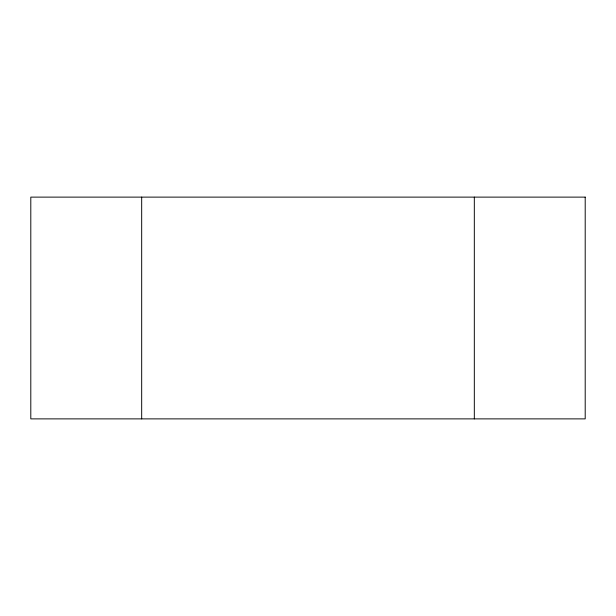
<?xml version="1.0" encoding="UTF-8"?>
<svg xmlns="http://www.w3.org/2000/svg" width="616" height="616" viewBox="0 0 616 616"><rect width="100%" height="100%" fill="white"/><g stroke="black" fill="none" stroke-linecap="round" stroke-linejoin="round"><path stroke-width="0.92" d="M474.32 197.12L474.32 418.88M141.68 197.12L141.68 418.88M585.2 197.12L30.8 197.12L30.8 418.88L585.2 418.88L585.2 197.12"/></g></svg>
